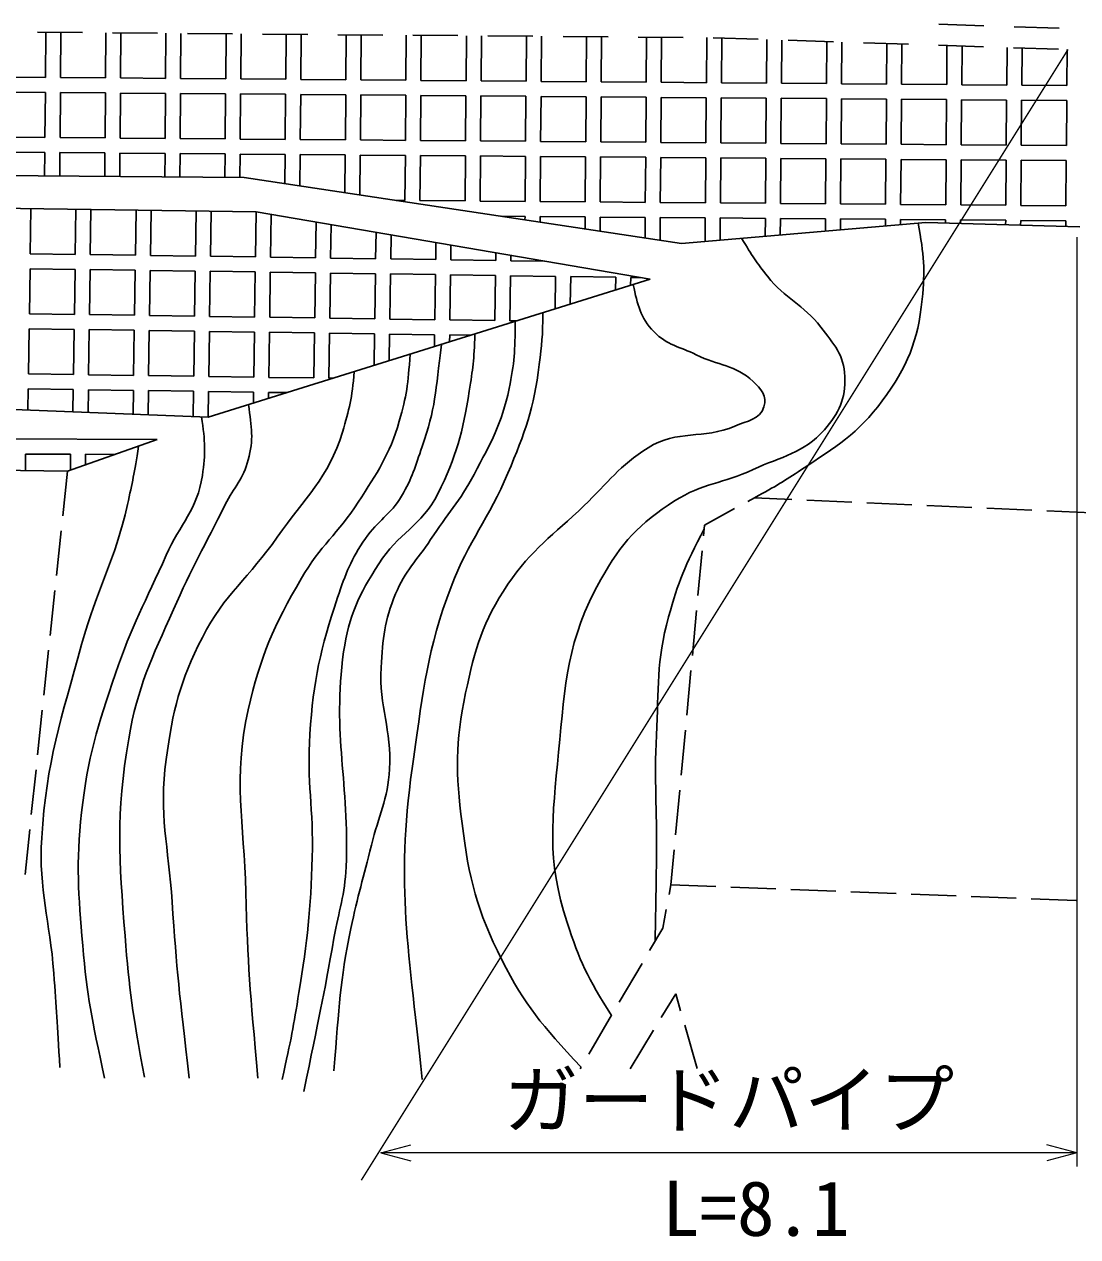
# Model space of a CAD drawing. Units: millimetres, scale not verified. Extents: x 40000 to 680000, y 20000 to 380000.
# Drawn here: x 410144 to 445213, y 252087 to 292450 of the extents above; entities that cross this region are included whole.
import ezdxf
from ezdxf.enums import TextEntityAlignment as Align

# ---------------------------------------------------------------- set-up
doc = ezdxf.new("R2010")
doc.units = ezdxf.units.MM
doc.header["$LTSCALE"] = 1000
doc.layers.add('M-BGD', color=7, linetype='Continuous', lineweight=25)
doc.layers.add('M-STR-HTXT', color=7, linetype='Continuous', lineweight=13)
doc.styles.add('ＭＳ ゴシック', font='')
doc.styles.get('ＭＳ ゴシック').set_extended_font_data('MS Gothic')

msp = doc.modelspace()

# ---------------------------------------------------------------- linework, layer by layer
at = {"layer": 'M-BGD'}
for p, q in [((442092, 292401), (440593, 292450)), ((444590, 292318), (443091, 292368)), ((412079, 292171), (410580, 292183)), ((410851, 290681), (410863, 292181)), ((411363, 292177), (411351, 290677)), ((412851, 290665), (412863, 292165)), ((414579, 292151), (413079, 292163)), ((413362, 292161), (413351, 290661)), ((414850, 290649), (414862, 292149)), ((415362, 292145), (415350, 290645)), ((417079, 292131), (415579, 292143)), ((416850, 290633), (416862, 292133)), ((417362, 292129), (417350, 290629)), ((419579, 292111), (418079, 292123)), ((418850, 290617), (418862, 292117)), ((419362, 292113), (419350, 290613)), ((422079, 292091), (420579, 292103)), ((420850, 290601), (420862, 292101)), ((421362, 292097), (421350, 290597)), ((422850, 290585), (422862, 292085)), ((424579, 292071), (423079, 292083)), ((423362, 292081), (423350, 290581)), ((424850, 290569), (424862, 292069)), ((425362, 292065), (425350, 290565)), ((427079, 292051), (425579, 292063)), ((426850, 290553), (426862, 292053)), ((427362, 292049), (427350, 290549)), ((429579, 292031), (428079, 292043)), ((428850, 290537), (428862, 292037)), ((429362, 292033), (429350, 290533)), ((432079, 292011), (430579, 292023)), ((430850, 290521), (430862, 292021)), ((431362, 292017), (431350, 290517)), ((432850, 290505), (432862, 292005)), ((434578, 291948), (433079, 291998)), ((433362, 291988), (433350, 290501)), ((434850, 290489), (434861, 291939)), ((435361, 291922), (435350, 290485)), ((437077, 291866), (435577, 291915)), ((436850, 290473), (436861, 291873)), ((437361, 291856), (437350, 290469)), ((439575, 291783), (438076, 291833)), ((438850, 290457), (438860, 291807)), ((439360, 291790), (439350, 290453)), ((442074, 291701), (440575, 291750)), ((440850, 290441), (440860, 291741)), ((441360, 291724), (441350, 290437)), ((442850, 290425), (442860, 291675)), ((444572, 291618), (443073, 291668)), ((443359, 291658), (443350, 290421)), ((444849, 290409), (444859, 291609)), ((409351, 290693), (410851, 290681)), ((411351, 290677), (412851, 290665)), ((413351, 290661), (414850, 290649)), ((415350, 290645), (416850, 290633)), ((417350, 290629), (418850, 290617)), ((419350, 290613), (420850, 290601)), ((421350, 290597), (422850, 290585)), ((423350, 290581), (424850, 290569)), ((425350, 290565), (426850, 290553)), ((427350, 290549), (428850, 290537)), ((429350, 290533), (430850, 290521)), ((431350, 290517), (432850, 290505)), ((433350, 290501), (434850, 290489)), ((435350, 290485), (436850, 290473)), ((437350, 290469), (438850, 290457)), ((439350, 290453), (440850, 290441)), ((441350, 290437), (442850, 290425)), ((443350, 290421), (444849, 290409)), ((410847, 290181), (409347, 290193)), ((410835, 288681), (410847, 290181)), ((411347, 290177), (411335, 288677)), ((412847, 290165), (411347, 290177)), ((412835, 288665), (412847, 290165)), ((413347, 290161), (413335, 288661)), ((414846, 290149), (413347, 290161)), ((414834, 288649), (414846, 290149)), ((415346, 290145), (415334, 288645)), ((416846, 290133), (415346, 290145)), ((416834, 288633), (416846, 290133)), ((417346, 290129), (417334, 288629)), ((418846, 290117), (417346, 290129)), ((418834, 288617), (418846, 290117)), ((419346, 290113), (419334, 288613)), ((420846, 290101), (419346, 290113)), ((420834, 288601), (420846, 290101)), ((421346, 290097), (421334, 288597)), ((422846, 290085), (421346, 290097)), ((422834, 288585), (422846, 290085)), ((423346, 290081), (423334, 288581)), ((424846, 290069), (423346, 290081)), ((424834, 288569), (424846, 290069)), ((425346, 290065), (425334, 288565)), ((426846, 290053), (425346, 290065)), ((426834, 288553), (426846, 290053)), ((427346, 290049), (427334, 288549)), ((428846, 290037), (427346, 290049)), ((428834, 288537), (428846, 290037)), ((429346, 290033), (429334, 288533)), ((430846, 290021), (429346, 290033)), ((430834, 288521), (430846, 290021)), ((431346, 290017), (431334, 288517)), ((432846, 290005), (431346, 290017)), ((432834, 288505), (432846, 290005)), ((433346, 290001), (433334, 288501)), ((434846, 289989), (433346, 290001)), ((434834, 288489), (434846, 289989)), ((435346, 289985), (435334, 288485)), ((436846, 289973), (435346, 289985)), ((436834, 288473), (436846, 289973)), ((437346, 289969), (437334, 288469)), ((438846, 289957), (437346, 289969)), ((438834, 288457), (438846, 289957)), ((439346, 289953), (439334, 288453)), ((440846, 289941), (439346, 289953)), ((440834, 288441), (440846, 289941)), ((441346, 289937), (441334, 288437)), ((442846, 289925), (441346, 289937)), ((442834, 288425), (442846, 289925)), ((443346, 289921), (443334, 288421)), ((444845, 289909), (443346, 289921)), ((444834, 288409), (444845, 289909)), ((409335, 288693), (410835, 288681)), ((411335, 288677), (412835, 288665)), ((413335, 288661), (414834, 288649)), ((415334, 288645), (416834, 288633)), ((417334, 288629), (418834, 288617)), ((419334, 288613), (420834, 288601)), ((421334, 288597), (422834, 288585)), ((410831, 288181), (409331, 288193)), ((423334, 288581), (424834, 288569)), ((425334, 288565), (426834, 288553)), ((427334, 288549), (428834, 288537)), ((429334, 288533), (430834, 288521)), ((431334, 288517), (432834, 288505)), ((433334, 288501), (434834, 288489)), ((435334, 288485), (436834, 288473)), ((437334, 288469), (438834, 288457)), ((439334, 288453), (440834, 288441)), ((441334, 288437), (442834, 288425)), ((443334, 288421), (444834, 288409)), ((410824, 287406), (410831, 288181)), ((411331, 288177), (411324, 287402)), ((412831, 288165), (411331, 288177)), ((412824, 287389), (412831, 288165)), ((413331, 288161), (413324, 287385)), ((414830, 288149), (413331, 288161)), ((414824, 287372), (414830, 288149)), ((415330, 288145), (415324, 287368)), ((416830, 288133), (415330, 288145)), ((416824, 287355), (416830, 288133)), ((417330, 288129), (417324, 287350)), ((418830, 288117), (417330, 288129)), ((418823, 287145), (418830, 288117)), ((419330, 288113), (419322, 287070)), ((420830, 288101), (419330, 288113)), ((420820, 286844), (420830, 288101)), ((421330, 288097), (421320, 286768)), ((422830, 288085), (421330, 288097)), ((422818, 286585), (422830, 288085)), ((423330, 288081), (423318, 286581)), ((424830, 288069), (423330, 288081)), ((424818, 286569), (424830, 288069)), ((425330, 288065), (425318, 286565)), ((426830, 288053), (425330, 288065)), ((426818, 286553), (426830, 288053)), ((427330, 288049), (427318, 286549)), ((428830, 288037), (427330, 288049)), ((428818, 286537), (428830, 288037)), ((429330, 288033), (429318, 286533)), ((430830, 288021), (429330, 288033)), ((430818, 286521), (430830, 288021)), ((431330, 288017), (431318, 286517)), ((432830, 288005), (431330, 288017)), ((432818, 286505), (432830, 288005)), ((433330, 288001), (433318, 286501)), ((434830, 287989), (433330, 288001)), ((434818, 286489), (434830, 287989)), ((435330, 287985), (435318, 286485)), ((436830, 287973), (435330, 287985)), ((436818, 286473), (436830, 287973)), ((437330, 287969), (437318, 286469)), ((438830, 287957), (437330, 287969)), ((438818, 286457), (438830, 287957)), ((439330, 287953), (439318, 286453)), ((440830, 287941), (439330, 287953)), ((440818, 286441), (440830, 287941)), ((441330, 287937), (441318, 286437)), ((442830, 287925), (441330, 287937)), ((442818, 286425), (442830, 287925)), ((443330, 287921), (443318, 286421)), ((444830, 287909), (443330, 287921)), ((444818, 286409), (444830, 287909)), ((417466, 287349), (376782, 287698)), ((432024, 285155), (417466, 287349)), ((376882, 286801), (417865, 286202)), ((422523, 286587), (422818, 286585)), ((423318, 286581), (424818, 286569)), ((410366, 286312), (410344, 284812)), ((411843, 284790), (411865, 286290)), ((412365, 286283), (412343, 284783)), ((413843, 284761), (413865, 286261)), ((414365, 286254), (414343, 284754)), ((415843, 284732), (415865, 286232)), ((416365, 286224), (416343, 284725)), ((417843, 284703), (417865, 286202)), ((417865, 286202), (430977, 283959)), ((425318, 286565), (426818, 286553)), ((427318, 286549), (428818, 286537)), ((429318, 286533), (430818, 286521)), ((431318, 286517), (432818, 286505)), ((433318, 286501), (434818, 286489)), ((435318, 286485), (436818, 286473)), ((437318, 286469), (438818, 286457)), ((439318, 286453), (440818, 286441)), ((441318, 286437), (442818, 286425)), ((443318, 286421), (444818, 286409)), ((418364, 286117), (418343, 284695)), ((419843, 284673), (419860, 285861)), ((420359, 285776), (420343, 284666)), ((426814, 286053), (426027, 286059)), ((426813, 285941), (426814, 286053)), ((427314, 286049), (427313, 285865)), ((428814, 286037), (427314, 286049)), ((428811, 285640), (428814, 286037)), ((429314, 286033), (429310, 285564)), ((430814, 286021), (429314, 286033)), ((430809, 285339), (430814, 286021)), ((431314, 286017), (431308, 285263)), ((432814, 286005), (431314, 286017)), ((440151, 285853), (432024, 285155)), ((432808, 285223), (432814, 286005)), ((433314, 286001), (433308, 285266)), ((434814, 285989), (433314, 286001)), ((434809, 285395), (434814, 285989)), ((435314, 285985), (435309, 285438)), ((436814, 285973), (435314, 285985)), ((436811, 285567), (436814, 285973)), ((437314, 285969), (437311, 285610)), ((438814, 285957), (437314, 285969)), ((438812, 285738), (438814, 285957)), ((439314, 285953), (439312, 285781)), ((440814, 285941), (439314, 285953)), ((445286, 285704), (440151, 285853)), ((440813, 285834), (440814, 285941)), ((441314, 285937), (441313, 285820)), ((442814, 285925), (441314, 285937)), ((442812, 285776), (442814, 285925)), ((443314, 285921), (443312, 285761)), ((444814, 285909), (443314, 285921)), ((444812, 285718), (444814, 285909)), ((421842, 284644), (421855, 285520)), ((422354, 285434), (422342, 284637)), ((423842, 284615), (423850, 285178)), ((424349, 285093), (424342, 284608)), ((410344, 284812), (411843, 284790)), ((412343, 284783), (413843, 284761)), ((414343, 284754), (415843, 284732)), ((416343, 284725), (417843, 284703)), ((418343, 284695), (419843, 284673)), ((420343, 284666), (421842, 284644)), ((422342, 284637), (423842, 284615)), ((424342, 284608), (425842, 284586)), ((425842, 284586), (425846, 284837)), ((426344, 284752), (426342, 284579)), ((426342, 284579), (427450, 284562)), ((410336, 284312), (410314, 282812)), ((411836, 284290), (410336, 284312)), ((411814, 282790), (411836, 284290)), ((412336, 284283), (412314, 282783)), ((413836, 284261), (412336, 284283)), ((413814, 282761), (413836, 284261)), ((414336, 284254), (414314, 282754)), ((415836, 284232), (414336, 284254)), ((415814, 282732), (415836, 284232)), ((416336, 284225), (416314, 282725)), ((417836, 284203), (416336, 284225)), ((417814, 282703), (417836, 284203)), ((418336, 284195), (418314, 282696)), ((419835, 284173), (418336, 284195)), ((419813, 282674), (419835, 284173)), ((420335, 284166), (420313, 282666)), ((421835, 284144), (420335, 284166)), ((430977, 283959), (416269, 279372)), ((421813, 282644), (421835, 284144)), ((422335, 284137), (422313, 282637)), ((423835, 284115), (422335, 284137)), ((423813, 282615), (423835, 284115)), ((424335, 284108), (424313, 282608)), ((425835, 284086), (424335, 284108)), ((425813, 282586), (425835, 284086)), ((426335, 284079), (426313, 282579)), ((427834, 284057), (426335, 284079)), ((427819, 282974), (427834, 284057)), ((428334, 284049), (428321, 283131)), ((429834, 284028), (428334, 284049)), ((429828, 283601), (429834, 284028)), ((430334, 284020), (430330, 283757)), ((430645, 284016), (430334, 284020)), ((410314, 282812), (411814, 282790)), ((412314, 282783), (413814, 282761)), ((414314, 282754), (415814, 282732)), ((416314, 282725), (417814, 282703)), ((418314, 282696), (419813, 282674)), ((420313, 282666), (421813, 282644)), ((422313, 282637), (423813, 282615)), ((424313, 282608), (425813, 282586)), ((426313, 282579), (426541, 282575)), ((410307, 282312), (410285, 280813)), ((411807, 282290), (410307, 282312)), ((411785, 280791), (411807, 282290)), ((412307, 282283), (412285, 280783)), ((413807, 282261), (412307, 282283)), ((413785, 280761), (413807, 282261)), ((414307, 282254), (414285, 280754)), ((415807, 282232), (414307, 282254)), ((415785, 280732), (415807, 282232)), ((416307, 282225), (416285, 280725)), ((417806, 282203), (416307, 282225)), ((417784, 280703), (417806, 282203)), ((418306, 282196), (418284, 280696)), ((419806, 282174), (418306, 282196)), ((419784, 280674), (419806, 282174)), ((420306, 282166), (420284, 280667)), ((421806, 282145), (420306, 282166)), ((421791, 281094), (421806, 282145)), ((422306, 282137), (422293, 281251)), ((423806, 282115), (422306, 282137)), ((423800, 281721), (423806, 282115)), ((424306, 282108), (424302, 281877)), ((425009, 282098), (424306, 282108)), ((410285, 280813), (411785, 280791)), ((412285, 280783), (413785, 280761)), ((414285, 280754), (415785, 280732)), ((416285, 280725), (417784, 280703)), ((418284, 280696), (419784, 280674)), ((420284, 280667), (420414, 280665)), ((410278, 280313), (410268, 279606)), ((411778, 280291), (410278, 280313)), ((411767, 279548), (411778, 280291)), ((412278, 280283), (412267, 279528)), ((413778, 280262), (412278, 280283)), ((413766, 279470), (413778, 280262)), ((414278, 280254), (414266, 279450)), ((415777, 280232), (414278, 280254)), ((415765, 279392), (415777, 280232)), ((416277, 280225), (416265, 279372)), ((417777, 280203), (416277, 280225)), ((417772, 279841), (417777, 280203)), ((418277, 280196), (418274, 279997)), ((418882, 280187), (418277, 280196)), ((416269, 279372), (402210, 279920)), ((392188, 278724), (414574, 278624)), ((414574, 278624), (411583, 277577)), ((410186, 278144), (410183, 277597)), ((411686, 278137), (410186, 278144)), ((411684, 277612), (411686, 278137)), ((412186, 278135), (412184, 277788)), ((413164, 278130), (412186, 278135)), ((411583, 277577), (401163, 277727)), ((411583, 277577), (411426, 276085)), ((434449, 276689), (434229, 276568)), ((435697, 276632), (434449, 276689)), ((437695, 276542), (436197, 276610)), ((439693, 276452), (438195, 276520)), ((433791, 276328), (432792, 275780)), ((441691, 276362), (440193, 276429)), ((443689, 276272), (442191, 276339)), ((445687, 276181), (444189, 276249)), ((432792, 275780), (432758, 275421)), ((411374, 275588), (411217, 274096)), ((432711, 274923), (432571, 273430)), ((411164, 273599), (411007, 272107)), ((432525, 272932), (432385, 271439)), ((410955, 271610), (410798, 270118)), ((432338, 270941), (432198, 269447)), ((410746, 269621), (410589, 268129)), ((432151, 268950), (432011, 267456)), ((410537, 267632), (410380, 266140)), ((431965, 266958), (431825, 265465)), ((410328, 265643), (410171, 264151)), ((431778, 264967), (431669, 263806)), ((431669, 263806), (431608, 263478)), ((431669, 263806), (433168, 263747)), ((433668, 263728), (435166, 263670)), ((435666, 263650), (437165, 263592)), ((437665, 263573), (439163, 263514)), ((439663, 263495), (441162, 263437)), ((441662, 263417), (443160, 263359)), ((443660, 263339), (445159, 263281)), ((431517, 262986), (431402, 262362)), ((431402, 262362), (430963, 261616)), ((430710, 261185), (429950, 259892)), ((431351, 259386), (431829, 260171)), ((431829, 260171), (431990, 259612)), ((429697, 259461), (428937, 258167)), ((432129, 259132), (432544, 257691)), ((430309, 257679), (431090, 258959)), ((428683, 257736), (428650, 257679))]:
    msp.add_line(p, q, dxfattribs=at)
for points, knots in [([(439896, 285832), (440101, 284756), (440135, 284282), (440034, 283295), (439890, 281885), (439549, 281058), (438708, 279918), (437887, 278807), (437165, 278391), (436014, 277626), (435420, 277232), (435196, 277085), (434449, 276689)], [0, 0, 0, 0, 1, 1, 1, 2, 2, 2, 3, 3, 3, 4, 4, 4, 4]), ([(429692, 259453), (428889, 260710), (428633, 261277), (428215, 262550), (427522, 264656), (427722, 266012), (427933, 268219), (428153, 270520), (428207, 271953), (429340, 273968), (430027, 275188), (430611, 275830), (431793, 276581), (432721, 277171), (433408, 277165), (434406, 277626), (435369, 278072), (436076, 278157), (436778, 278953), (437268, 279509), (437487, 279982), (437461, 280722), (437436, 281438), (437094, 281803), (436657, 282370), (436074, 283127), (435480, 283309), (434888, 284059), (434517, 284530), (434380, 284722), (434025, 285327)], [0, 0, 0, 0, 1, 1, 1, 2, 2, 2, 3, 3, 3, 4, 4, 4, 5, 5, 5, 6, 6, 6, 7, 7, 7, 8, 8, 8, 9, 9, 9, 10, 10, 10, 10]), ([(430414, 283783), (430566, 283100), (430644, 282694), (431109, 282210), (431542, 281759), (431956, 281724), (432516, 281446), (433246, 281083), (433807, 281114), (434406, 280561), (434669, 280318), (434874, 280060), (434768, 279717), (434633, 279284), (434219, 279253), (433803, 279074), (432732, 278613), (431895, 278970), (430908, 278350), (429958, 277753), (429585, 277201), (428777, 276420), (427755, 275433), (427038, 274986), (426245, 273807), (425398, 272549), (425151, 271673), (424838, 270189), (424487, 268529), (424504, 267530), (424717, 265847), (424949, 264013), (425207, 262952), (426044, 261304), (426829, 259757), (427354, 259165), (428680, 257731)], [0, 0, 0, 0, 1, 1, 1, 2, 2, 2, 3, 3, 3, 4, 4, 4, 5, 5, 5, 6, 6, 6, 7, 7, 7, 8, 8, 8, 9, 9, 9, 10, 10, 10, 11, 11, 11, 12, 12, 12, 12]), ([(426481, 282557), (426488, 281555), (426460, 281179), (426285, 280320), (426045, 279140), (425680, 278531), (425119, 277466), (424644, 276564), (424230, 276147), (423672, 275295), (423211, 274592), (422825, 274263), (422506, 273486), (422135, 272582), (422073, 272008), (422023, 271033), (421956, 269711), (422379, 268978), (422305, 267656), (422248, 266641), (421941, 266112), (421702, 265123), (421439, 264039), (421242, 263443), (421018, 262349), (420644, 260521), (420632, 259840), (420455, 257605)], [0, 0, 0, 0, 1, 1, 1, 2, 2, 2, 3, 3, 3, 4, 4, 4, 5, 5, 5, 6, 6, 6, 7, 7, 7, 8, 8, 8, 9, 9, 9, 9]), ([(423390, 257324), (422889, 262166), (422502, 263908), (423109, 268058), (423437, 270301), (423547, 271609), (424355, 273727), (424944, 275269), (425604, 275985), (426245, 277506), (426815, 278862), (427111, 279664), (427290, 281124), (427372, 281793), (427406, 282057), (427406, 282845)], [0, 0, 0, 0, 1, 1, 1, 2, 2, 2, 3, 3, 3, 4, 4, 4, 5, 5, 5, 5]), ([(419450, 256922), (419957, 259386), (420102, 260026), (420455, 262028), (420619, 262953), (420816, 263461), (420857, 264400), (420980, 267192), (420386, 268788), (420777, 271556), (420950, 272777), (421284, 273448), (421943, 274491), (422580, 275499), (423379, 275756), (423913, 276822), (424537, 278071), (424740, 278861), (424958, 280240), (425075, 280977), (425116, 281264), (425148, 282141)], [0, 0, 0, 0, 1, 1, 1, 2, 2, 2, 3, 3, 3, 4, 4, 4, 5, 5, 5, 6, 6, 6, 7, 7, 7, 7]), ([(424031, 281793), (423841, 280219), (423834, 279668), (423390, 278390), (423161, 277732), (423061, 277343), (422707, 276742), (422339, 276118), (421910, 275932), (421501, 275335), (421020, 274634), (420844, 274171), (420576, 273365), (420004, 271647), (419772, 270629), (419651, 268822), (419545, 267223), (419779, 266323), (419732, 264721), (419679, 262955), (419571, 261963), (419290, 260219), (419106, 259081), (419034, 258686), (418727, 257324)], [0, 0, 0, 0, 1, 1, 1, 2, 2, 2, 3, 3, 3, 4, 4, 4, 5, 5, 5, 6, 6, 6, 7, 7, 7, 8, 8, 8, 8]), ([(417923, 257364), (417658, 260304), (417581, 261133), (417521, 263555), (417461, 265926), (417080, 267312), (417601, 269626), (418006, 271427), (418446, 272410), (419370, 274008), (419988, 275077), (420591, 275504), (421260, 276541), (421899, 277533), (422301, 278101), (422626, 279235), (422870, 280083), (422924, 280463), (422987, 281467)], [0, 0, 0, 0, 1, 1, 1, 2, 2, 2, 3, 3, 3, 4, 4, 4, 5, 5, 5, 6, 6, 6, 6]), ([(421128, 280887), (421058, 279990), (420967, 279640), (420737, 278873), (420275, 277333), (419482, 276696), (418566, 275375), (417639, 274038), (416814, 273487), (416073, 272038), (415320, 270565), (415091, 269617), (414867, 267978), (414617, 266140), (414949, 265085), (415068, 263234), (415216, 260935), (415313, 260173), (415631, 257364)], [0, 0, 0, 0, 1, 1, 1, 2, 2, 2, 3, 3, 3, 4, 4, 4, 5, 5, 5, 6, 6, 6, 6]), ([(414144, 257404), (413737, 259574), (413645, 260259), (413500, 262108), (413301, 264660), (413192, 266137), (413621, 268661), (413919, 270414), (414391, 271336), (415108, 272963), (415723, 274357), (416151, 275100), (416837, 276461), (417131, 277044), (417434, 277317), (417601, 277948), (417785, 278643), (417718, 279012), (417606, 279789)], [0, 0, 0, 0, 1, 1, 1, 2, 2, 2, 3, 3, 3, 4, 4, 4, 5, 5, 5, 6, 6, 6, 6]), ([(416045, 279381), (416172, 278550), (416181, 278182), (416073, 277425), (415914, 276298), (415329, 275813), (414867, 274772), (414189, 273241), (413720, 272417), (413179, 270832), (412578, 269073), (412257, 268056), (412053, 266209), (411863, 264492), (411947, 263508), (412093, 261786), (412241, 260042), (412380, 259402), (412817, 257364)], [0, 0, 0, 0, 1, 1, 1, 2, 2, 2, 3, 3, 3, 4, 4, 4, 5, 5, 5, 6, 6, 6, 6]), ([(411329, 257726), (411244, 259243), (411218, 259638), (411128, 260862), (410999, 262623), (410621, 263602), (410726, 265365), (410880, 267925), (411380, 269322), (412053, 271797), (412556, 273647), (413170, 274588), (413581, 276461), (413746, 277215), (413813, 277488), (413946, 278404)], [0, 0, 0, 0, 1, 1, 1, 2, 2, 2, 3, 3, 3, 4, 4, 4, 5, 5, 5, 5]), ([(432780, 275654), (432132, 274393), (431920, 273913), (431592, 272722), (431181, 271230), (431266, 270327), (431190, 268782), (431113, 267229), (431205, 266356), (431190, 264802), (431178, 263677), (431173, 263319), (431143, 261923)], [0, 0, 0, 0, 1, 1, 1, 2, 2, 2, 3, 3, 3, 4, 4, 4, 4])]:
    msp.add_open_spline(points, degree=3, knots=knots, dxfattribs=at)
at = {"layer": 'M-STR-HTXT'}
for p, q in [((444882, 291604), (421362, 253972)), ((445183, 285358), (445183, 254427)), ((422013, 254879), (423013, 255142)), ((445183, 254879), (444183, 255142)), ((445183, 254879), (422013, 254879)), ((422013, 254879), (423013, 254616)), ((445183, 254879), (444183, 254616))]:
    msp.add_line(p, q, dxfattribs=at)

# ---------------------------------------------------------------- texts
at = {"layer": 'M-STR-HTXT', "style": 'ＭＳ ゴシック'}
for s, p in [('ガードパイプ', (433598, 255179)), ('L=8.1', (434496, 251567))]:
    msp.add_text(s, height=1833, dxfattribs=at).set_placement(p, align=Align.BOTTOM_CENTER)

doc.saveas('drawing.dxf')
